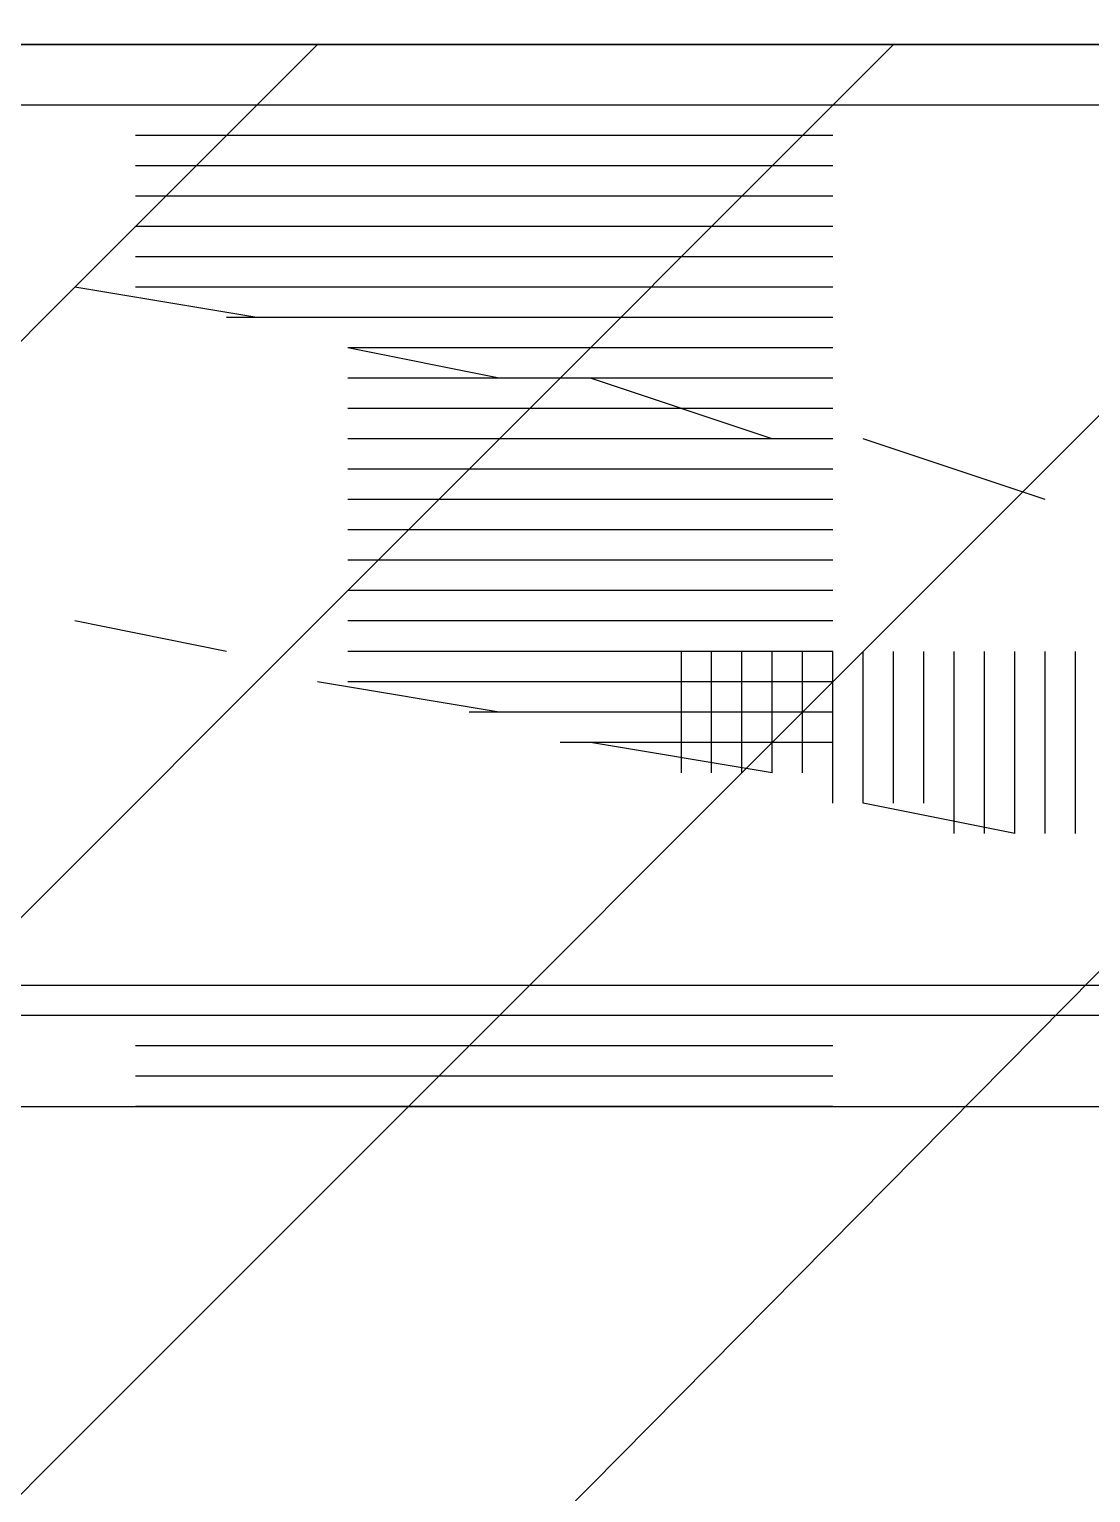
# Model space of a CAD drawing. Header units: metres. Extents: x 1 to 213, y 1 to 147.
# Drawn here: x 69.375 to 69.746, y 94.343 to 94.853 of the extents above; entities that cross this region are included whole.
import ezdxf

# ---------------------------------------------------------------- set-up
doc = ezdxf.new("R2010")
doc.units = ezdxf.units.M
doc.layers.add('00-BASE-ARQUITECTURA', color=8, linetype='Continuous')

msp = doc.modelspace()

# ---------------------------------------------------------------- linework, layer by layer
at = {"layer": '00-BASE-ARQUITECTURA'}
for points in [[(70.72486, 95.80028), (70.72486, 94.84778), (67.52869, 94.84778), (67.52869, 100.0442), (70.72486, 100.0442), (70.72486, 99.99128)], [(67.52869, 94.84778), (70.72486, 100.0442), (70.72486, 94.84778), (67.52869, 94.84778)], [(68.4706, 93.84236), (69.47602, 94.84778)], [(68.67169, 93.84236), (69.67711, 94.84778)], [(68.87277, 93.84236), (69.87819, 94.84778)], [(69.07386, 93.84236), (70.06869, 94.84778)], [(69.58186, 94.81603), (69.57128, 94.81603), (69.5607, 94.81603), (69.5501, 94.81603), (69.53952, 94.81603), (69.52894, 94.81603), (69.51835, 94.81603), (69.50777, 94.81603), (69.49719, 94.81603), (69.4866, 94.81603), (69.47602, 94.81603), (69.46544, 94.81603), (69.45486, 94.81603), (69.44427, 94.81603), (69.43369, 94.81603), (69.42311, 94.81603), (69.41252, 94.81603)], [(69.58186, 94.81603), (69.57128, 94.81603), (69.5607, 94.81603), (69.5501, 94.81603), (69.53952, 94.81603), (69.52894, 94.81603), (69.51835, 94.81603), (69.50777, 94.81603), (69.49719, 94.81603), (69.4866, 94.81603), (69.47602, 94.81603), (69.46544, 94.81603), (69.45486, 94.81603), (69.44427, 94.81603), (69.43369, 94.81603), (69.42311, 94.81603), (69.41252, 94.81603)], [(69.65594, 94.81603), (69.64536, 94.81603), (69.63478, 94.81603), (69.62419, 94.81603), (69.61361, 94.81603), (69.60303, 94.81603), (69.59244, 94.81603), (69.58186, 94.81603), (69.57128, 94.81603), (69.5607, 94.81603), (69.5501, 94.81603), (69.53952, 94.81603), (69.52894, 94.81603), (69.51835, 94.81603), (69.50777, 94.81603), (69.49719, 94.81603), (69.4866, 94.81603)], [(69.65594, 94.81603), (69.64536, 94.81603), (69.63478, 94.81603), (69.62419, 94.81603), (69.61361, 94.81603), (69.60303, 94.81603), (69.59244, 94.81603), (69.58186, 94.81603), (69.57128, 94.81603), (69.5607, 94.81603), (69.5501, 94.81603), (69.53952, 94.81603), (69.52894, 94.81603), (69.51835, 94.81603), (69.50777, 94.81603), (69.49719, 94.81603), (69.4866, 94.81603)], [(69.58186, 94.80545), (69.57128, 94.80545), (69.5607, 94.80545), (69.5501, 94.80545), (69.53952, 94.80545), (69.52894, 94.80545), (69.51835, 94.80545), (69.50777, 94.80545), (69.49719, 94.80545), (69.4866, 94.80545), (69.47602, 94.80545), (69.46544, 94.80545), (69.45486, 94.80545), (69.44427, 94.80545), (69.43369, 94.80545), (69.42311, 94.80545), (69.41252, 94.80545)], [(69.65594, 94.80545), (69.64536, 94.80545), (69.63478, 94.80545), (69.62419, 94.80545), (69.61361, 94.80545), (69.60303, 94.80545), (69.59244, 94.80545), (69.58186, 94.80545), (69.57128, 94.80545), (69.5607, 94.80545), (69.5501, 94.80545), (69.53952, 94.80545), (69.52894, 94.80545), (69.51835, 94.80545), (69.50777, 94.80545), (69.49719, 94.80545), (69.4866, 94.80545)], [(69.58186, 94.79487), (69.57128, 94.79487), (69.5607, 94.79487), (69.5501, 94.79487), (69.53952, 94.79487), (69.52894, 94.79487), (69.51835, 94.79487), (69.50777, 94.79487), (69.49719, 94.79487), (69.4866, 94.79487), (69.47602, 94.79487), (69.46544, 94.79487), (69.45486, 94.79487), (69.44427, 94.79487), (69.43369, 94.79487), (69.42311, 94.79487), (69.41252, 94.79487)], [(69.58186, 94.79487), (69.57128, 94.79487), (69.5607, 94.79487), (69.5501, 94.79487), (69.53952, 94.79487), (69.52894, 94.79487), (69.51835, 94.79487), (69.50777, 94.79487), (69.49719, 94.79487), (69.4866, 94.79487), (69.47602, 94.79487), (69.46544, 94.79487), (69.45486, 94.79487), (69.44427, 94.79487), (69.43369, 94.79487), (69.42311, 94.79487), (69.41252, 94.79487)], [(69.65594, 94.79487), (69.64536, 94.79487), (69.63478, 94.79487), (69.62419, 94.79487), (69.61361, 94.79487), (69.60303, 94.79487), (69.59244, 94.79487), (69.58186, 94.79487), (69.57128, 94.79487), (69.5607, 94.79487), (69.5501, 94.79487), (69.53952, 94.79487), (69.52894, 94.79487), (69.51835, 94.79487), (69.50777, 94.79487), (69.49719, 94.79487), (69.4866, 94.79487)], [(69.65594, 94.79487), (69.64536, 94.79487), (69.63478, 94.79487), (69.62419, 94.79487), (69.61361, 94.79487), (69.60303, 94.79487), (69.59244, 94.79487), (69.58186, 94.79487), (69.57128, 94.79487), (69.5607, 94.79487), (69.5501, 94.79487), (69.53952, 94.79487), (69.52894, 94.79487), (69.51835, 94.79487), (69.50777, 94.79487), (69.49719, 94.79487), (69.4866, 94.79487)], [(69.58186, 94.78428), (69.57128, 94.78428), (69.5607, 94.78428), (69.5501, 94.78428), (69.53952, 94.78428), (69.52894, 94.78428), (69.51835, 94.78428), (69.50777, 94.78428), (69.49719, 94.78428), (69.4866, 94.78428), (69.47602, 94.78428), (69.46544, 94.78428), (69.45486, 94.78428), (69.44427, 94.78428), (69.43369, 94.78428), (69.42311, 94.78428), (69.41252, 94.78428)], [(69.65594, 94.78428), (69.64536, 94.78428), (69.63478, 94.78428), (69.62419, 94.78428), (69.61361, 94.78428), (69.60303, 94.78428), (69.59244, 94.78428), (69.58186, 94.78428), (69.57128, 94.78428), (69.5607, 94.78428), (69.5501, 94.78428), (69.53952, 94.78428), (69.52894, 94.78428), (69.51835, 94.78428), (69.50777, 94.78428), (69.49719, 94.78428), (69.4866, 94.78428)], [(69.58186, 94.7737), (69.57128, 94.7737), (69.5607, 94.7737), (69.5501, 94.7737), (69.53952, 94.7737), (69.52894, 94.7737), (69.51835, 94.7737), (69.50777, 94.7737), (69.49719, 94.7737), (69.4866, 94.7737), (69.47602, 94.7737), (69.46544, 94.7737), (69.45486, 94.7737), (69.44427, 94.7737), (69.43369, 94.7737), (69.42311, 94.7737), (69.41252, 94.7737)], [(69.58186, 94.7737), (69.57128, 94.7737), (69.5607, 94.7737), (69.5501, 94.7737), (69.53952, 94.7737), (69.52894, 94.7737), (69.51835, 94.7737), (69.50777, 94.7737), (69.49719, 94.7737), (69.4866, 94.7737), (69.47602, 94.7737), (69.46544, 94.7737), (69.45486, 94.7737), (69.44427, 94.7737), (69.43369, 94.7737), (69.42311, 94.7737), (69.41252, 94.7737)], [(69.65594, 94.7737), (69.64536, 94.7737), (69.63478, 94.7737), (69.62419, 94.7737), (69.61361, 94.7737), (69.60303, 94.7737), (69.59244, 94.7737), (69.58186, 94.7737), (69.57128, 94.7737), (69.5607, 94.7737), (69.5501, 94.7737), (69.53952, 94.7737), (69.52894, 94.7737), (69.51835, 94.7737), (69.50777, 94.7737), (69.49719, 94.7737), (69.4866, 94.7737)], [(69.65594, 94.7737), (69.64536, 94.7737), (69.63478, 94.7737), (69.62419, 94.7737), (69.61361, 94.7737), (69.60303, 94.7737), (69.59244, 94.7737), (69.58186, 94.7737), (69.57128, 94.7737), (69.5607, 94.7737), (69.5501, 94.7737), (69.53952, 94.7737), (69.52894, 94.7737), (69.51835, 94.7737), (69.50777, 94.7737), (69.49719, 94.7737), (69.4866, 94.7737)], [(69.45486, 94.75253), (69.39136, 94.76312)], [(69.58186, 94.76312), (69.57128, 94.76312), (69.5607, 94.76312), (69.5501, 94.76312), (69.53952, 94.76312), (69.52894, 94.76312), (69.51835, 94.76312), (69.50777, 94.76312), (69.49719, 94.76312), (69.4866, 94.76312), (69.47602, 94.76312), (69.46544, 94.76312), (69.45486, 94.76312), (69.44427, 94.76312), (69.43369, 94.76312), (69.42311, 94.76312), (69.41252, 94.76312)], [(69.65594, 94.76312), (69.64536, 94.76312), (69.63478, 94.76312), (69.62419, 94.76312), (69.61361, 94.76312), (69.60303, 94.76312), (69.59244, 94.76312), (69.58186, 94.76312), (69.57128, 94.76312), (69.5607, 94.76312), (69.5501, 94.76312), (69.53952, 94.76312), (69.52894, 94.76312), (69.51835, 94.76312), (69.50777, 94.76312), (69.49719, 94.76312), (69.4866, 94.76312)], [(69.58186, 94.75253), (69.57128, 94.75253), (69.5607, 94.75253), (69.5501, 94.75253), (69.53952, 94.75253), (69.52894, 94.75253), (69.51835, 94.75253), (69.50777, 94.75253), (69.49719, 94.75253), (69.4866, 94.75253), (69.47602, 94.75253), (69.46544, 94.75253), (69.45486, 94.75253), (69.44427, 94.75253)], [(69.58186, 94.75253), (69.57128, 94.75253), (69.5607, 94.75253), (69.5501, 94.75253), (69.53952, 94.75253), (69.52894, 94.75253), (69.51835, 94.75253), (69.50777, 94.75253), (69.49719, 94.75253), (69.4866, 94.75253), (69.47602, 94.75253)], [(69.65594, 94.75253), (69.64536, 94.75253), (69.63478, 94.75253), (69.62419, 94.75253), (69.61361, 94.75253), (69.60303, 94.75253), (69.59244, 94.75253), (69.58186, 94.75253), (69.57128, 94.75253), (69.5607, 94.75253), (69.5501, 94.75253), (69.53952, 94.75253), (69.52894, 94.75253), (69.51835, 94.75253), (69.50777, 94.75253), (69.49719, 94.75253), (69.4866, 94.75253)], [(69.65594, 94.75253), (69.64536, 94.75253), (69.63478, 94.75253), (69.62419, 94.75253), (69.61361, 94.75253), (69.60303, 94.75253), (69.59244, 94.75253), (69.58186, 94.75253), (69.57128, 94.75253), (69.5607, 94.75253), (69.5501, 94.75253), (69.53952, 94.75253), (69.52894, 94.75253), (69.51835, 94.75253), (69.50777, 94.75253), (69.49719, 94.75253), (69.4866, 94.75253)], [(69.53952, 94.73137), (69.4866, 94.74195)], [(69.65594, 94.74195), (69.64536, 94.74195), (69.63478, 94.74195), (69.62419, 94.74195), (69.61361, 94.74195), (69.60303, 94.74195), (69.59244, 94.74195), (69.58186, 94.74195), (69.57128, 94.74195), (69.5607, 94.74195), (69.5501, 94.74195), (69.53952, 94.74195), (69.52894, 94.74195), (69.51835, 94.74195), (69.50777, 94.74195), (69.49719, 94.74195), (69.4866, 94.74195)], [(69.58186, 94.74195), (69.57128, 94.74195), (69.5607, 94.74195), (69.5501, 94.74195), (69.53952, 94.74195), (69.52894, 94.74195), (69.51835, 94.74195), (69.50777, 94.74195)], [(69.65594, 94.73137), (69.64536, 94.73137), (69.63478, 94.73137), (69.62419, 94.73137), (69.61361, 94.73137), (69.60303, 94.73137), (69.59244, 94.73137), (69.58186, 94.73137), (69.57128, 94.73137), (69.5607, 94.73137), (69.5501, 94.73137), (69.53952, 94.73137), (69.52894, 94.73137), (69.51835, 94.73137), (69.50777, 94.73137), (69.49719, 94.73137), (69.4866, 94.73137)], [(69.65594, 94.73137), (69.64536, 94.73137), (69.63478, 94.73137), (69.62419, 94.73137), (69.61361, 94.73137), (69.60303, 94.73137), (69.59244, 94.73137), (69.58186, 94.73137), (69.57128, 94.73137), (69.5607, 94.73137), (69.5501, 94.73137), (69.53952, 94.73137), (69.52894, 94.73137), (69.51835, 94.73137), (69.50777, 94.73137), (69.49719, 94.73137), (69.4866, 94.73137)], [(69.58186, 94.73137), (69.57128, 94.73137), (69.5607, 94.73137), (69.5501, 94.73137), (69.53952, 94.73137)], [(69.63478, 94.7102), (69.57128, 94.73137)], [(69.65594, 94.72079), (69.64536, 94.72079), (69.63478, 94.72079), (69.62419, 94.72079), (69.61361, 94.72079), (69.60303, 94.72079), (69.59244, 94.72079), (69.58186, 94.72079), (69.57128, 94.72079), (69.5607, 94.72079), (69.5501, 94.72079), (69.53952, 94.72079), (69.52894, 94.72079), (69.51835, 94.72079), (69.50777, 94.72079), (69.49719, 94.72079), (69.4866, 94.72079)], [(69.65594, 94.7102), (69.64536, 94.7102), (69.63478, 94.7102), (69.62419, 94.7102), (69.61361, 94.7102), (69.60303, 94.7102), (69.59244, 94.7102), (69.58186, 94.7102), (69.57128, 94.7102), (69.5607, 94.7102), (69.5501, 94.7102), (69.53952, 94.7102), (69.52894, 94.7102), (69.51835, 94.7102), (69.50777, 94.7102), (69.49719, 94.7102), (69.4866, 94.7102)], [(69.65594, 94.7102), (69.64536, 94.7102), (69.63478, 94.7102), (69.62419, 94.7102), (69.61361, 94.7102), (69.60303, 94.7102), (69.59244, 94.7102), (69.58186, 94.7102), (69.57128, 94.7102), (69.5607, 94.7102), (69.5501, 94.7102), (69.53952, 94.7102), (69.52894, 94.7102), (69.51835, 94.7102), (69.50777, 94.7102), (69.49719, 94.7102), (69.4866, 94.7102)], [(69.73002, 94.68904), (69.66652, 94.7102)], [(69.65594, 94.69962), (69.64536, 94.69962), (69.63478, 94.69962), (69.62419, 94.69962), (69.61361, 94.69962), (69.60303, 94.69962), (69.59244, 94.69962), (69.58186, 94.69962), (69.57128, 94.69962), (69.5607, 94.69962), (69.5501, 94.69962), (69.53952, 94.69962), (69.52894, 94.69962), (69.51835, 94.69962), (69.50777, 94.69962), (69.49719, 94.69962), (69.4866, 94.69962)], [(69.65594, 94.68904), (69.64536, 94.68904), (69.63478, 94.68904), (69.62419, 94.68904), (69.61361, 94.68904), (69.60303, 94.68904), (69.59244, 94.68904), (69.58186, 94.68904), (69.57128, 94.68904), (69.5607, 94.68904), (69.5501, 94.68904), (69.53952, 94.68904), (69.52894, 94.68904), (69.51835, 94.68904), (69.50777, 94.68904), (69.49719, 94.68904), (69.4866, 94.68904)], [(69.65594, 94.68904), (69.64536, 94.68904), (69.63478, 94.68904), (69.62419, 94.68904), (69.61361, 94.68904), (69.60303, 94.68904), (69.59244, 94.68904), (69.58186, 94.68904), (69.57128, 94.68904), (69.5607, 94.68904), (69.5501, 94.68904), (69.53952, 94.68904), (69.52894, 94.68904), (69.51835, 94.68904), (69.50777, 94.68904), (69.49719, 94.68904), (69.4866, 94.68904)], [(69.65594, 94.67845), (69.64536, 94.67845), (69.63478, 94.67845), (69.62419, 94.67845), (69.61361, 94.67845), (69.60303, 94.67845), (69.59244, 94.67845), (69.58186, 94.67845), (69.57128, 94.67845), (69.5607, 94.67845), (69.5501, 94.67845), (69.53952, 94.67845), (69.52894, 94.67845), (69.51835, 94.67845), (69.50777, 94.67845), (69.49719, 94.67845), (69.4866, 94.67845)], [(69.65594, 94.66787), (69.64536, 94.66787), (69.63478, 94.66787), (69.62419, 94.66787), (69.61361, 94.66787), (69.60303, 94.66787), (69.59244, 94.66787), (69.58186, 94.66787), (69.57128, 94.66787), (69.5607, 94.66787), (69.5501, 94.66787), (69.53952, 94.66787), (69.52894, 94.66787), (69.51835, 94.66787), (69.50777, 94.66787), (69.49719, 94.66787), (69.4866, 94.66787)], [(69.65594, 94.66787), (69.64536, 94.66787), (69.63478, 94.66787), (69.62419, 94.66787), (69.61361, 94.66787), (69.60303, 94.66787), (69.59244, 94.66787), (69.58186, 94.66787), (69.57128, 94.66787), (69.5607, 94.66787), (69.5501, 94.66787), (69.53952, 94.66787), (69.52894, 94.66787), (69.51835, 94.66787), (69.50777, 94.66787), (69.49719, 94.66787), (69.4866, 94.66787)], [(69.65594, 94.65729), (69.64536, 94.65729), (69.63478, 94.65729), (69.62419, 94.65729), (69.61361, 94.65729), (69.60303, 94.65729), (69.59244, 94.65729), (69.58186, 94.65729), (69.57128, 94.65729), (69.5607, 94.65729), (69.5501, 94.65729), (69.53952, 94.65729), (69.52894, 94.65729), (69.51835, 94.65729), (69.50777, 94.65729), (69.49719, 94.65729), (69.4866, 94.65729)], [(69.44427, 94.63611), (69.39136, 94.64671)], [(69.65594, 94.64671), (69.64536, 94.64671), (69.63478, 94.64671), (69.62419, 94.64671), (69.61361, 94.64671), (69.60303, 94.64671), (69.59244, 94.64671), (69.58186, 94.64671), (69.57128, 94.64671), (69.5607, 94.64671), (69.5501, 94.64671), (69.53952, 94.64671), (69.52894, 94.64671), (69.51835, 94.64671), (69.50777, 94.64671), (69.49719, 94.64671), (69.4866, 94.64671)], [(69.65594, 94.64671), (69.64536, 94.64671), (69.63478, 94.64671), (69.62419, 94.64671), (69.61361, 94.64671), (69.60303, 94.64671), (69.59244, 94.64671), (69.58186, 94.64671), (69.57128, 94.64671), (69.5607, 94.64671), (69.5501, 94.64671), (69.53952, 94.64671), (69.52894, 94.64671), (69.51835, 94.64671), (69.50777, 94.64671), (69.49719, 94.64671), (69.4866, 94.64671)], [(69.65594, 94.63611), (69.64536, 94.63611), (69.63478, 94.63611), (69.62419, 94.63611), (69.61361, 94.63611), (69.60303, 94.63611), (69.59244, 94.63611), (69.58186, 94.63611), (69.57128, 94.63611), (69.5607, 94.63611), (69.5501, 94.63611), (69.53952, 94.63611), (69.52894, 94.63611), (69.51835, 94.63611), (69.50777, 94.63611), (69.49719, 94.63611), (69.4866, 94.63611)], [(69.60303, 94.59378), (69.60303, 94.60436), (69.60303, 94.61495), (69.60303, 94.62553), (69.60303, 94.63611)], [(69.61361, 94.59378), (69.61361, 94.60436), (69.61361, 94.61495), (69.61361, 94.62553), (69.61361, 94.63611)], [(69.62419, 94.59378), (69.62419, 94.60436), (69.62419, 94.61495), (69.62419, 94.62553), (69.62419, 94.63611)], [(69.62419, 94.59378), (69.62419, 94.60436), (69.62419, 94.61495), (69.62419, 94.62553), (69.62419, 94.63611)], [(69.63478, 94.59378), (69.63478, 94.60436), (69.63478, 94.61495), (69.63478, 94.62553), (69.63478, 94.63611)], [(69.64536, 94.59378), (69.64536, 94.60436), (69.64536, 94.61495), (69.64536, 94.62553), (69.64536, 94.63611)], [(69.64536, 94.59378), (69.64536, 94.60436), (69.64536, 94.61495), (69.64536, 94.62553), (69.64536, 94.63611)], [(69.65594, 94.5832), (69.65594, 94.59378), (69.65594, 94.60436), (69.65594, 94.61495), (69.65594, 94.62553), (69.65594, 94.63611)], [(69.65594, 94.5832), (69.65594, 94.59378), (69.65594, 94.60436), (69.65594, 94.61495), (69.65594, 94.62553), (69.65594, 94.63611)], [(69.66652, 94.5832), (69.66652, 94.59378), (69.66652, 94.60436), (69.66652, 94.61495), (69.66652, 94.62553), (69.66652, 94.63611)], [(69.67711, 94.5832), (69.67711, 94.59378), (69.67711, 94.60436), (69.67711, 94.61495), (69.67711, 94.62553), (69.67711, 94.63611)], [(69.67711, 94.5832), (69.67711, 94.59378), (69.67711, 94.60436), (69.67711, 94.61495), (69.67711, 94.62553), (69.67711, 94.63611)], [(69.68769, 94.5832), (69.68769, 94.59378), (69.68769, 94.60436), (69.68769, 94.61495), (69.68769, 94.62553), (69.68769, 94.63611)], [(69.69827, 94.5832), (69.69827, 94.59378), (69.69827, 94.60436), (69.69827, 94.61495), (69.69827, 94.62553), (69.69827, 94.63611)], [(69.69827, 94.57261), (69.69827, 94.5832), (69.69827, 94.59378), (69.69827, 94.60436), (69.69827, 94.61495), (69.69827, 94.62553), (69.69827, 94.63611)], [(69.70886, 94.57261), (69.70886, 94.5832), (69.70886, 94.59378), (69.70886, 94.60436), (69.70886, 94.61495), (69.70886, 94.62553), (69.70886, 94.63611)], [(69.71944, 94.57261), (69.71944, 94.5832), (69.71944, 94.59378), (69.71944, 94.60436), (69.71944, 94.61495), (69.71944, 94.62553), (69.71944, 94.63611)], [(69.71944, 94.57261), (69.71944, 94.5832), (69.71944, 94.59378), (69.71944, 94.60436), (69.71944, 94.61495), (69.71944, 94.62553), (69.71944, 94.63611)], [(69.73002, 94.57261), (69.73002, 94.5832), (69.73002, 94.59378), (69.73002, 94.60436), (69.73002, 94.61495), (69.73002, 94.62553), (69.73002, 94.63611)], [(69.7406, 94.57261), (69.7406, 94.5832), (69.7406, 94.59378), (69.7406, 94.60436), (69.7406, 94.61495), (69.7406, 94.62553), (69.7406, 94.63611)], [(69.7406, 94.57261), (69.7406, 94.5832), (69.7406, 94.59378), (69.7406, 94.60436), (69.7406, 94.61495), (69.7406, 94.62553), (69.7406, 94.63611)], [(69.53952, 94.61495), (69.47602, 94.62553)], [(69.65594, 94.62553), (69.64536, 94.62553), (69.63478, 94.62553), (69.62419, 94.62553), (69.61361, 94.62553), (69.60303, 94.62553), (69.59244, 94.62553), (69.58186, 94.62553), (69.57128, 94.62553), (69.5607, 94.62553), (69.5501, 94.62553), (69.53952, 94.62553), (69.52894, 94.62553), (69.51835, 94.62553), (69.50777, 94.62553), (69.49719, 94.62553), (69.4866, 94.62553)], [(69.65594, 94.62553), (69.64536, 94.62553), (69.63478, 94.62553), (69.62419, 94.62553), (69.61361, 94.62553), (69.60303, 94.62553), (69.59244, 94.62553), (69.58186, 94.62553), (69.57128, 94.62553), (69.5607, 94.62553), (69.5501, 94.62553), (69.53952, 94.62553), (69.52894, 94.62553), (69.51835, 94.62553), (69.50777, 94.62553), (69.49719, 94.62553)], [(69.65594, 94.61495), (69.64536, 94.61495), (69.63478, 94.61495), (69.62419, 94.61495), (69.61361, 94.61495), (69.60303, 94.61495), (69.59244, 94.61495), (69.58186, 94.61495), (69.57128, 94.61495), (69.5607, 94.61495), (69.5501, 94.61495), (69.53952, 94.61495), (69.52894, 94.61495)], [(69.65594, 94.60436), (69.64536, 94.60436), (69.63478, 94.60436), (69.62419, 94.60436), (69.61361, 94.60436), (69.60303, 94.60436), (69.59244, 94.60436), (69.58186, 94.60436), (69.57128, 94.60436), (69.5607, 94.60436)], [(69.63478, 94.59378), (69.57128, 94.60436)], [(69.65594, 94.60436), (69.64536, 94.60436), (69.63478, 94.60436), (69.62419, 94.60436), (69.61361, 94.60436), (69.60303, 94.60436), (69.59244, 94.60436)], [(69.71944, 94.57261), (69.66652, 94.5832)], [(69.58186, 94.49853), (69.57128, 94.49853), (69.5607, 94.49853), (69.5501, 94.49853), (69.53952, 94.49853), (69.52894, 94.49853), (69.51835, 94.49853), (69.50777, 94.49853), (69.49719, 94.49853), (69.4866, 94.49853), (69.47602, 94.49853), (69.46544, 94.49853), (69.45486, 94.49853), (69.44427, 94.49853), (69.43369, 94.49853), (69.42311, 94.49853), (69.41252, 94.49853)], [(69.58186, 94.49853), (69.57128, 94.49853), (69.5607, 94.49853), (69.5501, 94.49853), (69.53952, 94.49853), (69.52894, 94.49853), (69.51835, 94.49853), (69.50777, 94.49853), (69.49719, 94.49853), (69.4866, 94.49853), (69.47602, 94.49853), (69.46544, 94.49853), (69.45486, 94.49853), (69.44427, 94.49853), (69.43369, 94.49853), (69.42311, 94.49853), (69.41252, 94.49853)], [(69.65594, 94.49853), (69.64536, 94.49853), (69.63478, 94.49853), (69.62419, 94.49853), (69.61361, 94.49853), (69.60303, 94.49853), (69.59244, 94.49853), (69.58186, 94.49853), (69.57128, 94.49853), (69.5607, 94.49853), (69.5501, 94.49853), (69.53952, 94.49853), (69.52894, 94.49853), (69.51835, 94.49853), (69.50777, 94.49853), (69.49719, 94.49853), (69.4866, 94.49853)], [(69.65594, 94.49853), (69.64536, 94.49853), (69.63478, 94.49853), (69.62419, 94.49853), (69.61361, 94.49853), (69.60303, 94.49853), (69.59244, 94.49853), (69.58186, 94.49853), (69.57128, 94.49853), (69.5607, 94.49853), (69.5501, 94.49853), (69.53952, 94.49853), (69.52894, 94.49853), (69.51835, 94.49853), (69.50777, 94.49853), (69.49719, 94.49853), (69.4866, 94.49853)], [(69.58186, 94.48795), (69.57128, 94.48795), (69.5607, 94.48795), (69.5501, 94.48795), (69.53952, 94.48795), (69.52894, 94.48795), (69.51835, 94.48795), (69.50777, 94.48795), (69.49719, 94.48795), (69.4866, 94.48795), (69.47602, 94.48795), (69.46544, 94.48795), (69.45486, 94.48795), (69.44427, 94.48795), (69.43369, 94.48795), (69.42311, 94.48795), (69.41252, 94.48795)], [(69.65594, 94.48795), (69.64536, 94.48795), (69.63478, 94.48795), (69.62419, 94.48795), (69.61361, 94.48795), (69.60303, 94.48795), (69.59244, 94.48795), (69.58186, 94.48795), (69.57128, 94.48795), (69.5607, 94.48795), (69.5501, 94.48795), (69.53952, 94.48795), (69.52894, 94.48795), (69.51835, 94.48795), (69.50777, 94.48795), (69.49719, 94.48795), (69.4866, 94.48795)], [(69.58186, 94.47737), (69.57128, 94.47737), (69.5607, 94.47737), (69.5501, 94.47737), (69.53952, 94.47737), (69.52894, 94.47737), (69.51835, 94.47737), (69.50777, 94.47737), (69.49719, 94.47737), (69.4866, 94.47737), (69.47602, 94.47737), (69.46544, 94.47737), (69.45486, 94.47737), (69.44427, 94.47737), (69.43369, 94.47737), (69.42311, 94.47737), (69.41252, 94.47737)], [(69.58186, 94.47737), (69.57128, 94.47737), (69.5607, 94.47737), (69.5501, 94.47737), (69.53952, 94.47737), (69.52894, 94.47737), (69.51835, 94.47737), (69.50777, 94.47737), (69.49719, 94.47737), (69.4866, 94.47737), (69.47602, 94.47737), (69.46544, 94.47737), (69.45486, 94.47737), (69.44427, 94.47737), (69.43369, 94.47737), (69.42311, 94.47737), (69.41252, 94.47737)], [(69.65594, 94.47737), (69.64536, 94.47737), (69.63478, 94.47737), (69.62419, 94.47737), (69.61361, 94.47737), (69.60303, 94.47737), (69.59244, 94.47737), (69.58186, 94.47737), (69.57128, 94.47737), (69.5607, 94.47737), (69.5501, 94.47737), (69.53952, 94.47737), (69.52894, 94.47737), (69.51835, 94.47737), (69.50777, 94.47737), (69.49719, 94.47737), (69.4866, 94.47737)], [(69.65594, 94.47737), (69.64536, 94.47737), (69.63478, 94.47737), (69.62419, 94.47737), (69.61361, 94.47737), (69.60303, 94.47737), (69.59244, 94.47737), (69.58186, 94.47737), (69.57128, 94.47737), (69.5607, 94.47737), (69.5501, 94.47737), (69.53952, 94.47737), (69.52894, 94.47737), (69.51835, 94.47737), (69.50777, 94.47737), (69.49719, 94.47737), (69.4866, 94.47737)]]:
    msp.add_lwpolyline(points, dxfattribs=at)
for points in [[(70.72486, 100.0442), (67.52869, 100.0442), (67.52869, 94.84778), (70.72486, 94.84778)], [(68.57644, 94.82661), (68.57644, 94.5197), (70.17452, 94.5197), (70.17452, 94.82661)], [(69.12678, 94.82661), (69.12678, 94.5197), (70.72486, 94.5197), (70.72486, 94.82661)], [(70.72486, 94.50912), (69.12678, 94.50912), (69.12678, 94.47737), (70.72486, 94.47737)]]:
    msp.add_lwpolyline(points, close=True, dxfattribs=at)

doc.saveas('drawing.dxf')
